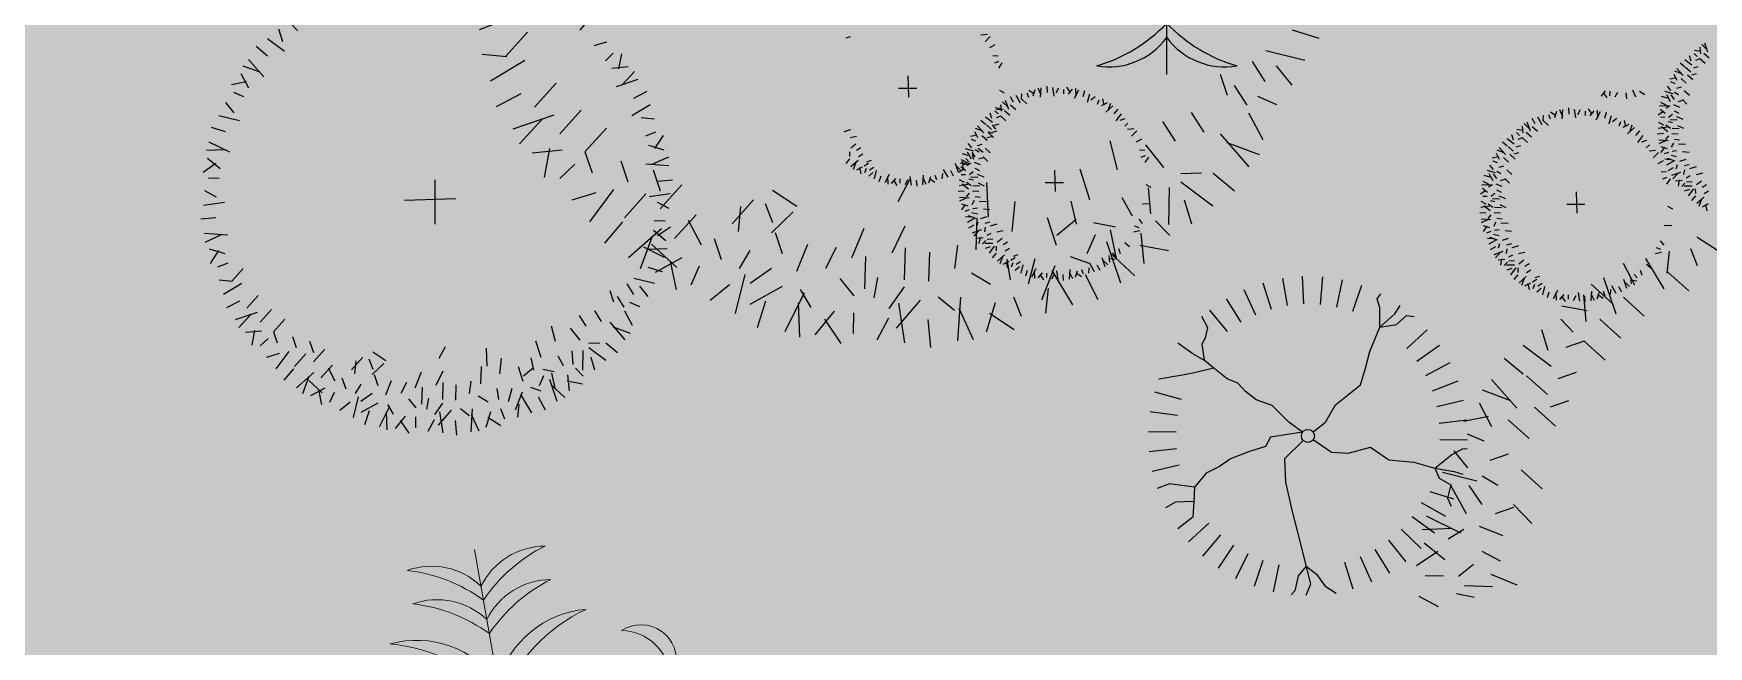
# Model space of a CAD drawing. Header units: millimetres. Extents: x 216896 to 446004, y 63591 to 243769.
# Drawn here: x 307951 to 311121, y 189688 to 190848 of the extents above; entities that cross this region are included whole.
import ezdxf

# ---------------------------------------------------------------- set-up
doc = ezdxf.new("R2010")
doc.units = ezdxf.units.MM
for name, color, linetype, true_color in [('green', 7, 'Continuous', 0x45e718), ('shadov', 7, 'Continuous', 0x2a3c34), ('trees', 7, 'Continuous', 0x547000)]:
    doc.layers.add(name, color=color, linetype=linetype, true_color=true_color)
doc.layers.add('Stone', color=167, linetype='Continuous', lineweight=0)
doc.layers.add('trees 1', color=84, linetype='Continuous', lineweight=5)

# ---------------------------------------------------------------- blocks, each defined once
blk = doc.blocks.new('plant22')
at = {"layer": 'trees 1'}
for p in [(0.0514, 0.5878), (-0.5878, 0.0514), (-0.1527, -0.57)]:
    blk.add_line(p, (0, 0), dxfattribs=at)
for centre, radius, start, end in [((-0.0711, 0.4469), 0.1362, 31.29, 94.6243), ((-0.195, 0.2977), 0.3066, 39.0763, 68.3794), ((0.2438, 0.2593), 0.3066, 101.6207, 130.9237), ((0.1476, 0.4277), 0.1362, 75.3757, 138.7101), ((-0.0767, 0.3828), 0.1362, 31.29, 94.6243), ((-0.2006, 0.2336), 0.3066, 39.0763, 68.3794), ((0.2382, 0.1952), 0.3066, 101.6207, 130.9237), ((0.142, 0.3637), 0.1362, 75.3757, 138.7101), ((-0.2571, 0.1594), 0.3162, 26.3712, 70.0366), ((-0.1478, 0.268), 0.1886, 20.2489, 90.3937), ((-0.3384, 0.4781), 0.1476, 296.7894, 340.382), ((-0.2636, 0.4024), 0.0679, 266.2525, 25.258), ((0.2808, 0.1123), 0.3162, 99.9635, 143.6288), ((0.1921, 0.2382), 0.1886, 79.6063, 149.7511), ((-0.1572, 0.161), 0.1886, 20.2489, 90.3937), ((-0.2664, 0.0524), 0.3162, 26.3712, 70.0366), ((0.3014, 0.3037), 0.0673, 332.0578, 107.8533), ((0.2542, 0.2771), 0.0945, 350.1845, 73.654), ((-0.3973, 0.1833), 0.1362, 31.29, 94.6243), ((-0.5213, 0.034), 0.3066, 39.0763, 68.3794), ((0.1828, 0.1313), 0.1886, 79.6063, 149.7511), ((0.2715, 0.0054), 0.3162, 99.9635, 143.6288), ((-0.1767, 0.0709), 0.1839, 358.426, 98.6346), ((0.0977, 0.1482), 0.1475, 338.7537, 49.0971), ((0.1848, 0.1698), 0.0904, 303.8744, 83.9763), ((0.2765, 0.2109), 0.0673, 332.0578, 107.8533), ((0.2293, 0.1842), 0.0945, 350.1845, 73.654), ((-0.2382, 0.1921), 0.1886, 169.6063, 239.7511), ((-0.1123, 0.2808), 0.3162, 189.9635, 233.6288), ((-0.0391, 0.1863), 0.1839, 161.3654, 261.5741), ((0.0647, 0.2539), 0.2782, 181.8122, 243.3336), ((-0.2612, -0.0196), 0.2782, 16.6665, 78.1878), ((-0.1159, 0.6268), 0.6375, 280.4772, 321.6585), ((0.1863, 0.0391), 0.1839, 71.3654, 171.5741), ((0.0218, 0.1316), 0.1528, 326.4477, 44.3673), ((-0.3544, 0.1252), 0.4985, 350.4008, 13.1391), ((-0.1313, 0.1828), 0.1886, 169.6063, 239.7511), ((-0.0054, 0.2715), 0.3162, 189.9635, 233.6288), ((0.2539, -0.0647), 0.2782, 91.8122, 153.3336), ((-0.3637, 0.142), 0.1362, 165.3757, 228.7101), ((-0.1952, 0.2382), 0.3066, 191.6207, 220.9237), ((0.2, 0.087), 0.1476, 349.618, 33.2107), ((0.3027, 0.1151), 0.0679, 304.742, 63.7476), ((0.0709, 0.2522), 0.2782, 266.6665, 328.1878), ((0.127, 0.1418), 0.1839, 248.426, 348.6346), ((-0.0399, -0.0101), 0.295, 352.5759, 20.8942), ((0.1867, 0.0304), 0.1026, 309.9866, 49.4034), ((0.33, 0.0292), 0.1476, 349.618, 33.2107), ((0.4326, 0.0573), 0.0679, 304.742, 63.7476), ((-0.4455, -0.0712), 0.1362, 121.29, 184.6243), ((-0.2963, -0.1952), 0.3066, 129.0763, 158.3794), ((-0.3828, -0.0767), 0.1362, 121.29, 184.6243), ((-0.2336, -0.2006), 0.3066, 129.0763, 158.3794), ((0.1154, -0.008), 0.0664, 279.2258, 60.1279), ((0.0605, -0.009), 0.0921, 315.4398, 33.6694), ((-0.268, -0.1478), 0.1886, 110.2489, 180.3937), ((-0.1594, -0.2571), 0.3162, 116.3712, 160.0366), ((-0.161, -0.1572), 0.1886, 110.2489, 180.3937), ((-0.0524, -0.2664), 0.3162, 116.3712, 160.0366), ((-0.0709, -0.1767), 0.1839, 88.426, 188.6346), ((0.0196, -0.2612), 0.2782, 106.6665, 168.1878), ((0.1404, 0.2324), 0.3162, 276.3712, 320.0366), ((0.2051, 0.0926), 0.1886, 270.2489, 340.3937), ((-0.1476, -0.2164), 0.2782, 341.8122, 43.3336), ((-0.027, -0.1884), 0.1839, 321.3654, 61.5741), ((0.2377, 0.1871), 0.3162, 276.3712, 320.0366), ((0.3024, 0.0473), 0.1886, 270.2489, 340.3937), ((-0.2388, 0.1078), 0.2782, 261.8122, 323.3336), ((0.2607, -0.026), 0.2782, 186.6665, 248.1878), ((-0.1903, -0.0062), 0.1839, 241.3654, 341.5741), ((0.1617, -0.1005), 0.1839, 168.426, 268.6346), ((-0.0878, -0.257), 0.3162, 349.9635, 33.6288), ((0.2881, 0.1087), 0.3066, 289.0763, 318.3794), ((0.386, -0.0588), 0.1362, 281.29, 344.6243), ((0.0609, -0.2166), 0.1886, 329.6063, 39.7511), ((0.346, 0.0817), 0.3066, 289.0763, 318.3794), ((0.4438, -0.0858), 0.1362, 281.29, 344.6243), ((0.0095, -0.3023), 0.3162, 349.9635, 33.6288), ((0.1582, -0.262), 0.1886, 329.6063, 39.7511), ((-0.2683, 0.0418), 0.3162, 269.9635, 313.6288), ((0.2533, -0.0979), 0.3162, 196.3712, 240.0366), ((0.102, -0.2905), 0.3066, 351.6207, 20.9237), ((-0.2028, -0.0976), 0.1886, 249.6063, 319.7511), ((0.1268, -0.1859), 0.1886, 190.2489, 260.3937), ((0.2932, -0.2578), 0.1362, 325.3757, 28.7101), ((0.1598, -0.3175), 0.3066, 351.6207, 20.9237), ((0.3511, -0.2848), 0.1362, 325.3757, 28.7101), ((-0.5091, 0.037), 0.3066, 271.6207, 300.9237), ((-0.4436, -0.1456), 0.1362, 245.3757, 308.7101), ((-0.2961, -0.0618), 0.3162, 269.9635, 313.6288), ((0.2255, -0.2016), 0.3162, 196.3712, 240.0366), ((-0.2306, -0.2012), 0.1886, 249.6063, 319.7511), ((0.099, -0.2896), 0.1886, 190.2489, 260.3937), ((0.0402, -0.4521), 0.1476, 349.618, 33.2107), ((0.1429, -0.424), 0.0679, 304.742, 63.7476), ((-0.2684, -0.1509), 0.3066, 271.6207, 300.9237), ((-0.203, -0.3335), 0.1362, 245.3757, 308.7101), ((0.0091, -0.3903), 0.1362, 201.29, 264.6243), ((0.157, -0.2649), 0.3066, 209.0763, 238.3794), ((-0.2852, -0.2136), 0.3066, 271.6207, 300.9237), ((-0.2198, -0.3963), 0.1362, 245.3757, 308.7101), ((-0.0078, -0.4531), 0.1362, 201.29, 264.6243), ((0.1402, -0.3276), 0.3066, 209.0763, 238.3794)]:
    blk.add_arc(centre, radius, start, end, dxfattribs=at)
blk = doc.blocks.new('arbor2')
at = {"color": 0}
for p, q in [((-0.0858, 0.4092), (-0.0919, 0.4366)), ((-0.0029, 0.4442), (0.0167, 0.4223)), ((0.0347, 0.449), (0.0173, 0.4257)), ((0.0617, 0.4386), (0.0458, 0.4212)), ((0.0933, 0.45), (0.0739, 0.4243)), ((-0.1338, 0.4234), (-0.1154, 0.3942)), ((-0.0337, 0.4362), (-0.0532, 0.4009)), ((-0.0109, 0.4122), (-0.0132, 0.4328)), ((0.0879, 0.4222), (0.0785, 0.3914)), ((0.1285, 0.4207), (0.1191, 0.3898)), ((-0.1458, 0.4137), (-0.1508, 0.3835)), ((0.0573, 0.4078), (0.0663, 0.3875)), ((0.1157, 0.4006), (0.1329, 0.4188)), ((0.151, 0.41), (0.1426, 0.3821)), ((0.1799, 0.4095), (0.171, 0.3876)), ((-0.2012, 0.3625), (-0.2019, 0.3875)), ((-0.168, 0.3753), (-0.178, 0.3935)), ((0.0942, 0.399), (0.085, 0.3801)), ((0.2064, 0.3959), (0.1988, 0.3623)), ((-0.2024, 0.3442), (-0.2274, 0.3757)), ((0.1863, 0.379), (0.2017, 0.363)), ((0.224, 0.3833), (0.2218, 0.3625)), ((0.2511, 0.3761), (0.2379, 0.3535)), ((-0.236, 0.3439), (-0.2521, 0.3669)), ((0.2685, 0.3644), (0.2468, 0.3344)), ((0.2644, 0.3606), (0.2755, 0.3218)), ((-0.2858, 0.3386), (-0.2576, 0.3187)), ((-0.253, 0.3081), (-0.2722, 0.3474)), ((0.2563, 0.3441), (0.2475, 0.3207)), ((0.2956, 0.348), (0.3018, 0.3206)), ((-0.2931, 0.3251), (-0.2862, 0.2953)), ((-0.3159, 0.3095), (-0.2866, 0.3078)), ((0.2854, 0.3011), (0.2984, 0.3174)), ((0.3137, 0.3181), (0.3121, 0.2887)), ((-0.299, 0.2812), (-0.3152, 0.2941)), ((-0.3248, 0.2566), (-0.335, 0.2794)), ((-0.3188, 0.2393), (-0.3541, 0.2588)), ((0.3481, 0.2381), (0.3711, 0.2543)), ((-0.3498, 0.2261), (-0.3735, 0.2411)), ((-0.3938, 0.2022), (-0.3601, 0.1945)), ((-0.3518, 0.1866), (-0.3846, 0.2155)), ((0.3667, 0.2034), (0.3918, 0.2041)), ((-0.3954, 0.1869), (-0.3776, 0.162)), ((-0.4105, 0.1637), (-0.3827, 0.1734)), ((0.3796, 0.1701), (0.3978, 0.1802)), ((0.4122, 0.175), (0.3995, 0.1485)), ((0.4179, 0.1479), (0.3878, 0.1529)), ((-0.384, 0.1441), (-0.4039, 0.1498)), ((0.4276, 0.136), (0.3984, 0.1176)), ((-0.3984, 0.1115), (-0.4166, 0.1287)), ((0.3869, 0.1173), (0.4305, 0.1201)), ((-0.3863, 0.0977), (-0.4263, 0.1023)), ((0.4134, 0.0879), (0.4408, 0.0941)), ((-0.4098, 0.0738), (-0.4375, 0.0785)), ((0.4008, 0.0568), (0.4396, 0.0679)), ((-0.3966, 0.0364), (-0.438, 0.0506)), ((-0.4413, 0.0348), (-0.4073, 0.0406)), ((0.0096, 0.0359), (-0.0121, -0.0451)), ((0.4173, 0.0487), (0.4407, 0.0398)), ((-0.4369, 0.02), (-0.411, 0.0039)), ((-0.442, -0.0071), (-0.4201, 0.0125)), ((0.0385, -0.0091), (-0.056, 0.0132)), ((0.4164, 0.0131), (0.4371, 0.0154)), ((0.4484, 0.005), (0.4265, -0.0145)), ((-0.41, -0.0152), (-0.4307, -0.0174)), ((0.4433, -0.0221), (0.4174, -0.006)), ((-0.3846, -0.0322), (-0.4117, -0.0497)), ((-0.4109, -0.0507), (-0.4343, -0.0419)), ((0.403, -0.0385), (0.4444, -0.0527)), ((0.4477, -0.0369), (0.4137, -0.0427)), ((-0.3944, -0.0588), (-0.4332, -0.0699)), ((0.4162, -0.0758), (0.4439, -0.0806)), ((-0.407, -0.09), (-0.4344, -0.0962)), ((-0.37, -0.0888), (-0.3971, -0.1064)), ((0.3927, -0.0998), (0.4327, -0.1044)), ((0.4048, -0.1136), (0.423, -0.1307)), ((-0.3805, -0.1194), (-0.4241, -0.1222)), ((-0.4212, -0.138), (-0.392, -0.1196)), ((-0.3527, -0.1214), (-0.3797, -0.139)), ((-0.4115, -0.15), (-0.3814, -0.155)), ((-0.4058, -0.177), (-0.3931, -0.1506)), ((-0.333, -0.1453), (-0.3601, -0.1628)), ((0.3904, -0.1461), (0.4103, -0.1519)), ((-0.3601, -0.1628), (-0.3586, -0.185)), ((0.4018, -0.1889), (0.384, -0.1641)), ((0.4169, -0.1658), (0.3891, -0.1755)), ((-0.3732, -0.1722), (-0.3914, -0.1822)), ((-0.3277, -0.1808), (-0.3262, -0.203)), ((-0.2987, -0.1979), (-0.2972, -0.22)), ((0.3582, -0.1886), (0.391, -0.2176)), ((0.4002, -0.2043), (0.3665, -0.1966)), ((-0.3603, -0.2054), (-0.3854, -0.2062)), ((-0.342, -0.2066), (-0.3736, -0.2317)), ((-0.3119, -0.2192), (-0.3389, -0.2368)), ((-0.2748, -0.2198), (-0.3019, -0.2374)), ((0.3562, -0.2282), (0.3799, -0.2432)), ((-0.3417, -0.2402), (-0.3647, -0.2564)), ((-0.1885, -0.2484), (-0.1689, -0.2704)), ((0.3091, -0.2484), (0.3163, -0.2709)), ((0.3252, -0.2413), (0.3605, -0.2609)), ((-0.306, -0.2572), (-0.3453, -0.2765)), ((-0.3365, -0.29), (-0.3165, -0.2618)), ((-0.2687, -0.2525), (-0.2957, -0.27)), ((-0.2713, -0.2835), (-0.2775, -0.2561)), ((-0.2092, -0.2529), (-0.2363, -0.2705)), ((-0.2321, -0.2796), (-0.2232, -0.2562)), ((-0.1965, -0.2804), (-0.1988, -0.2598)), ((0.2749, -0.2523), (0.2764, -0.2744)), ((0.2856, -0.2669), (0.2928, -0.2894)), ((0.3312, -0.2587), (0.3414, -0.2815)), ((-0.3194, -0.2693), (-0.301, -0.2985)), ((-0.2575, -0.2803), (-0.256, -0.3024)), ((-0.1741, -0.2747), (-0.2004, -0.2894)), ((-0.0699, -0.2921), (-0.0527, -0.2739)), ((0.2068, -0.2831), (0.214, -0.3055)), ((0.2369, -0.2818), (0.2441, -0.3043)), ((0.3054, -0.2832), (0.3216, -0.2962)), ((-0.3229, -0.2974), (-0.2932, -0.2904)), ((-0.3073, -0.3202), (-0.3057, -0.2908)), ((-0.2259, -0.3012), (-0.241, -0.3157)), ((-0.1969, -0.2903), (-0.1954, -0.3124)), ((0.0208, -0.2967), (0.0132, -0.3304)), ((0.1508, -0.2882), (0.1504, -0.3182)), ((0.1843, -0.3013), (0.1958, -0.328)), ((0.2995, -0.3272), (0.2926, -0.2974)), ((-0.279, -0.3032), (-0.292, -0.3194)), ((-0.1688, -0.3103), (-0.1862, -0.3335)), ((-0.1101, -0.3092), (-0.1295, -0.335)), ((-0.0697, -0.3177), (-0.0893, -0.3405)), ((0.1144, -0.3076), (0.1161, -0.3399)), ((0.2594, -0.3102), (0.2786, -0.3495)), ((-0.2545, -0.329), (-0.2773, -0.3393)), ((-0.2371, -0.3231), (-0.2566, -0.3583)), ((-0.2097, -0.3241), (-0.2344, -0.333)), ((-0.1418, -0.3206), (-0.1576, -0.3381)), ((0.0023, -0.3282), (-0.0072, -0.3591)), ((0.0432, -0.3224), (0.0325, -0.3505)), ((0.2922, -0.3407), (0.264, -0.3208)), ((-0.2039, -0.3443), (-0.2399, -0.3533)), ((-0.1873, -0.3518), (-0.1816, -0.372)), ((-0.1461, -0.3515), (-0.1371, -0.3717)), ((-0.1155, -0.337), (-0.1249, -0.3678)), ((-0.075, -0.3386), (-0.0844, -0.3694)), ((-0.0525, -0.3493), (-0.0609, -0.3771)), ((-0.0235, -0.3498), (-0.0325, -0.3716)), ((0.0702, -0.3462), (0.0718, -0.3752)), ((0.0975, -0.3367), (0.0966, -0.3603)), ((0.1479, -0.3462), (0.153, -0.3666)), ((0.1758, -0.3437), (0.1712, -0.3695)), ((0.1962, -0.3488), (0.186, -0.3844)), ((0.2088, -0.3463), (0.2338, -0.3778)), ((0.211, -0.3382), (0.2314, -0.3432)), ((0.2424, -0.346), (0.2586, -0.3689)), ((-0.224, -0.354), (-0.239, -0.3777)), ((-0.1844, -0.356), (-0.2133, -0.3889)), ((-0.2, -0.398), (-0.1924, -0.3643)), ((-0.1093, -0.3603), (-0.1184, -0.3791)), ((0.0753, -0.3657), (0.0981, -0.3554)), ((0.114, -0.3632), (0.1339, -0.3729)), ((0.2076, -0.3646), (0.2083, -0.3896)), ((-0.1847, -0.3996), (-0.1599, -0.3818)), ((-0.0862, -0.3763), (-0.1064, -0.3931)), ((-0.0171, -0.3802), (-0.0017, -0.3962)), ((0.0205, -0.3759), (0.0184, -0.3968)), ((0.0477, -0.3831), (0.0345, -0.4058)), ((0.0998, -0.3915), (0.1128, -0.3753)), ((0.1216, -0.3847), (0.1243, -0.4284)), ((0.1281, -0.3745), (0.1265, -0.4039)), ((0.1522, -0.4157), (0.1572, -0.3856)), ((0.1744, -0.3774), (0.1844, -0.3956)), ((-0.1616, -0.4147), (-0.1713, -0.387)), ((-0.1419, -0.3882), (-0.1477, -0.4082)), ((-0.1093, -0.4026), (-0.1265, -0.4208)), ((-0.0739, -0.3933), (-0.1046, -0.414)), ((-0.0956, -0.3905), (-0.1001, -0.4305)), ((-0.0557, -0.3947), (-0.0434, -0.4117)), ((-0.0343, -0.4008), (-0.0484, -0.4422)), ((0.0651, -0.3948), (0.0433, -0.4248)), ((0.061, -0.3987), (0.0721, -0.4374)), ((0.0826, -0.3899), (0.1, -0.4017)), ((0.1402, -0.4254), (0.1218, -0.3962)), ((0.1792, -0.41), (0.1527, -0.3973)), ((-0.0716, -0.4141), (-0.0764, -0.4417)), ((-0.0327, -0.4456), (-0.0385, -0.4115)), ((-0.0179, -0.4412), (-0.0017, -0.4152)), ((0.0173, -0.4143), (0.0196, -0.4349)), ((0.0529, -0.4151), (0.044, -0.4385)), ((0.0922, -0.4112), (0.0983, -0.4386)), ((0.0093, -0.4463), (-0.0103, -0.4243))]:
    blk.add_line(p, q, dxfattribs=at)

msp = doc.modelspace()

# ---------------------------------------------------------------- hatches: boundary and pattern name
at = {"layer": 'shadov', "ltscale": 0.1}
h = msp.add_hatch(dxfattribs=at)
h.set_pattern_fill('DOTS', color=256, scale=0.001)
h.paths.add_polyline_path([(301407.1, 217899.8), (312801.2, 225349), (312801.2, 212348), (312876.2, 207772.5), (312801.2, 178300), (309333.4, 178300), (309333.4, 168225), (331284.9, 168225), (319890.8, 160775.8), (297939.4, 160775.8), (297939.4, 170850.8), (301375.7, 173101.6)])
at = {"layer": 'Stone', "lineweight": 0}
h = msp.add_hatch(dxfattribs=at)
h.set_pattern_fill('GRAVEL,_O', color=256, scale=75, angle=30)
h.set_pattern_definition([(258.0128, (293194.72, 204320.65), (-4625.72783, -22468.03027), [256.29, -25372.875]), (214.9697, (293141.49, 204069.95), (18844.87948, 13079.78524), [439.804, -43540.5]), (162.5104, (292781.09, 203817.88), (26975.28217, -8622.587), [310.11, -30701.025]), (297.2737, (292375.8, 203033.96), (-17400.22264, 33948.05313), [400.504, -39649.8]), (322.8337, (292559.33, 202677.98), (-19678.92189, 15034.83847), [392.725, -38879.85]), (27.2737, (292872.28, 202440.72), (-33948.05313, -17400.22264), [400.504, -39649.8]), (67.6942, (293228.26, 202624.25), (-11922.14117, -28880.27706), [529.645, -52434.825]), (102.2553, (293429.29, 203114.26), (-9406.53422, 42962.64854), [500.04, -49503.975]), (151.4296, (293323.15, 203602.905), (-25580.71599, 13827.09193), [401.86, -39784.125]), (205.2364, (292970.22, 203795.09), (19100.03914, 8827.72886), [458.785, -22480.425]), (252.3974, (292555.224, 203599.486), (-9319.85496, -29577.53907), [593.31, -58737.6]), (168.8141, (294018.6, 203960.43), (-17263.4326, 3231.1594), [202.504, -20047.95]), (201.4692, (293819.95, 203999.72), (23352.09119, 9082.916), [385.26, -38140.95]), (255, (293461.4, 203858.7), (952.5, -1649.777), [269.41, -2424.67]), (233.1986, (293231.63, 203990), (6343.9114, 8062.0873), [145.08, -14362.95]), (321.8014, (293144.72, 203873.84), (-4507.2814, 3996.8377), [205.174, -10053.6]), (60.9638, (293305.96, 203746.96), (3044.3285, 6157.0563), [333.24, -10774.725]), (191.5651, (293467.7, 204038.3), (4252.057, 255.225), [240.965, -5783.175]), (46.3895, (292187.85, 203321.39), (13640.29899, 14474.33014), [337.566, -33419.1]), (100.3462, (292420.69, 203565.8), (3878.39, -21957.52606), [283.2, -28036.65]), (323.1986, (293277.2, 204368.28), (-8062.0873, 6343.9114), [290.16, -14217.9]), (13.6105, (293509.54, 204194.46), (-19355.2871, -4575.68037), [337.566, -33419.1]), (9.444, (292778.4, 202298.53), (-10153.8999, -1462.9531), [325.526, -15950.775]), (324.7751, (293099.52, 202351.94), (-18726.36788, 13385.065), [272.754, -27002.7]), (96.8014, (294246.2, 202728.02), (-1462.9448, 10153.9281), [290.16, -14217.9]), (47.354, (294211.84, 203016.14), (-17637.12603, -18981.6043), [319.337, -31614.3]), (99.444, (293437.81, 202261.3), (1462.9531, -10153.8999), [162.763, -16113.6]), (131.3099, (294147.2, 202670.87), (-5459.758, 5646.5971), [97.136, -9616.5]), (195.9638, (294083.1, 202743.84), (5901.837, 1207.7265), [392.726, -7461.79]), (216.009, (293705.51, 202635.82), (15545.26184, 11174.7605), [363.95, -36031.05]), (333.6901, (293391.7, 203598.5), (-3554.777, 2347.0533), [274.74, -6593.835]), (23.1572, (293637.97, 203476.71), (29951.25283, 12892.93513), [479.668, -47487]), (90.9454, (294079, 203665.34), (68.3859, -15358.41236), [196.13, -19417.05]), (120, (294075.8, 203861.4), (-2602.28, 697.28), [114.3, -1790.7]), (150.2564, (293643.94, 202666.27), (13266.59623, -7738.451), [264.65, -26200.425]), (78.0128, (293414.16, 202797.57), (4625.72783, 22468.03027), [512.58, -25116.6]), (30, (293520.6, 203299), (697.28, 2602.28), [495.3, -1409.7]), (355.3048, (293949.56, 203546.62), (-23165.256, 2023.46636), [301.207, -29819.475]), (284.0546, (294249.76, 203521.97), (2160.2265, -7551.6317), [277.37, -13591.275]), (237.646, (294317.12, 203252.9), (-21820.77249, -34595.28796), [451.61, -44709.375]), (205.4261, (294075.44, 202871.4), (-22399.61946, -10732.73244), [477.77, -47299.35]), (205.4261, (294075.44, 202871.4), (-22399.61946, -10732.73244), [477.77, -47299.35])])
h.paths.add_polyline_path([(293610.3, 164642.3), (302257.5, 164642.3), (302257.5, 179683.4), (293610.3, 179683.4)], flags=16)
h.paths.add_polyline_path([(294257.5, 184283.4), (302257.5, 184283.4), (302257.5, 181283.4), (294257.5, 181283.4)], flags=16)
h.paths.add_polyline_path([(294257.5, 188483.4), (302257.5, 188483.4), (302257.5, 185483.4), (294257.5, 185483.4)], flags=16)
h.paths.add_polyline_path([(294257.5, 192683.4), (302257.5, 192683.4), (302257.5, 189683.4), (294257.5, 189683.4)], flags=16)
edge = h.paths.add_edge_path()
edge.add_line((293607.1, 153195.7), (293607.1, 162642.3))
edge.add_line((293607.1, 162642.3), (302257.5, 162642.3))
edge.add_line((302257.5, 162642.3), (302257.5, 153195.7))
edge.add_line((302257.5, 153195.7), (304476.6, 153195.7))
edge.add_line((304476.6, 153195.7), (304476.6, 161675.3))
edge.add_line((304476.6, 161675.3), (309320.4, 161675.3))
edge.add_line((309320.4, 161675.3), (309320.4, 165847.4))
edge.add_line((309320.4, 165847.4), (304476.6, 165847.4))
edge.add_line((304476.6, 165847.4), (304476.6, 194585.1))
edge.add_line((304476.6, 194585.1), (296994.2, 194585.1))
edge.add_line((296994.2, 194585.1), (295031.1, 197985))
edge.add_line((295031.1, 197985), (289835, 194985.1))
edge.add_line((289835, 194985.1), (289835, 191274.4))
edge.add_line((289835, 191274.4), (291607.1, 191274.4))
edge.add_line((291607.1, 191274.4), (291607.1, 175228.1))
edge.add_line((291607.1, 175228.1), (291607.1, 171222.2))
edge.add_line((291607.1, 171222.2), (291607.1, 165645.2))
edge.add_line((291607.1, 165645.2), (291607.1, 161639.3))
edge.add_line((291607.1, 161639.3), (291607.1, 153195.7))
edge.add_line((291607.1, 153195.7), (293607.1, 153195.1))

# ---------------------------------------------------------------- linework, layer by layer
at = {"layer": 'green'}
for p, q in [((310095.9, 190770.3), (310095.9, 191360.4)), ((309496.7, 190841.6), (309488.1, 190838.6)), ((309756.4, 190845.9), (309743.9, 190844.7)), ((309761.5, 190842.2), (309751.9, 190831.7)), ((309761, 190821.5), (309771.3, 190826.9)), ((309766.7, 190806.3), (309777, 190805.3)), ((311088.2, 190795.3), (311085.2, 190805.2)), ((311100, 190804), (311094.1, 190810.1)), ((311094.6, 190816.4), (311106.5, 190814.2)), ((311104.8, 190821.6), (311106, 190809.1)), ((311108.5, 190826.7), (311118.9, 190817.1)), ((311122.4, 190801.2), (311112.6, 190810.1)), ((311120.3, 190812.5), (311114.5, 190829.6)), ((309770.2, 190792.1), (309778.2, 190795.2)), ((309783.8, 190792.3), (309777.1, 190782.2)), ((311055.6, 190770.6), (311061.5, 190759.5)), ((311057.1, 190776.8), (311070.4, 190771.9)), ((311073.4, 190768.2), (311061.5, 190781.7)), ((311076.3, 190784.2), (311067.4, 190791.6)), ((311089.7, 190787.9), (311076.3, 190797.8)), ((311087.9, 190774.6), (311078, 190783.5)), ((311097.7, 190771.6), (311089.1, 190768.6)), ((311101.4, 190784.9), (311092.8, 190782)), ((311105.2, 190799.8), (311096.5, 190796.8)), ((311115, 190790.9), (311105.2, 190799.8)), ((309622.6, 190743.8), (309588.1, 190743.8)), ((309607.8, 190727.5), (309606.6, 190767.5)), ((309779.1, 190740.4), (309788.1, 190735.6)), ((309834.8, 190740.4), (309844.9, 190733.8)), ((309846.2, 190741.3), (309842.5, 190729.3)), ((309851.6, 190744.6), (309857.5, 190731.7)), ((309857, 190727), (309858.2, 190745)), ((309870.4, 190736.2), (309869.4, 190747.8)), ((309882.5, 190729.4), (309880, 190745.8)), ((309886.7, 190735.7), (309891.6, 190744.8)), ((309901.2, 190733.4), (309901.3, 190742)), ((309906.2, 190746.1), (309913, 190736.1)), ((309917, 190742.5), (309909, 190732.8)), ((309921.5, 190725.2), (309929.5, 190741.3)), ((309923.2, 190743.5), (309923.8, 190729.3)), ((309937.5, 190728.6), (309940.9, 190739.6)), ((310918.5, 190729.3), (310926.5, 190739.1)), ((310934.3, 190738.4), (310934.2, 190729.9)), ((310983.9, 190727.3), (310978, 190740.2)), ((311000.7, 190731.4), (310990.6, 190738.1)), ((311054.5, 190733.7), (311038.4, 190737.8)), ((311050.3, 190740), (311043.8, 190748)), ((311048.2, 190762), (311060, 190764.5)), ((311057.9, 190752.5), (311050.1, 190756)), ((311069.4, 190746.4), (311060.7, 190743.5)), ((311079.2, 190753.8), (311069.4, 190762.7)), ((311085.4, 190730.1), (311075.5, 190739)), ((311091.6, 190759.8), (311081.7, 190768.6)), ((309771.1, 190707.9), (309782.9, 190705.6)), ((309781.2, 190713), (309782.4, 190700.5)), ((309784.9, 190718.2), (309795.4, 190708.5)), ((309796.7, 190704), (309790.9, 190721)), ((309810, 190703.1), (309800.1, 190712)), ((309805.6, 190717.7), (309800.2, 190727.9)), ((309819.3, 190716), (309810.8, 190730.2)), ((309820.8, 190723.4), (309821.8, 190733.6)), ((309831, 190714.9), (309821.1, 190723.8)), ((309835, 190726.8), (309831.9, 190734.8)), ((309946, 190717.7), (309950, 190733.8)), ((309952.3, 190721.9), (309960.3, 190728.4)), ((309964.8, 190714.2), (309968.2, 190722.1)), ((309982.9, 190716.6), (309971.8, 190710.7)), ((309974.2, 190724), (309976.7, 190712.1)), ((309980.4, 190698.8), (309994, 190710.7)), ((309989.1, 190715.1), (309984.1, 190701.8)), ((310857.8, 190695.2), (310856.8, 190706.8)), ((310929.3, 190725.8), (310922.5, 190735.8)), ((310948.8, 190736.2), (310943.9, 190727.1)), ((310965.1, 190735.6), (310966.1, 190724.1)), ((311028.6, 190711), (311042.8, 190711.5)), ((311047, 190709.2), (311030.9, 190717.3)), ((311043.6, 190725.2), (311032.6, 190728.7)), ((311048.4, 190710.9), (311041, 190706.4)), ((311049.6, 190718.3), (311042.2, 190731.6)), ((311057, 190722.7), (311050.8, 190731.6)), ((311066.9, 190707.9), (311055.8, 190712.4)), ((311064.4, 190731.6), (311057, 190736.1)), ((311071.8, 190721.2), (311063.2, 190718.3)), ((311080.5, 190713.8), (311071.8, 190722.7)), ((309752.7, 190675.7), (309743.9, 190683.1)), ((309766.1, 190679.4), (309752.7, 190689.2)), ((309764.3, 190666), (309754.4, 190674.9)), ((309764.6, 190686.8), (309761.6, 190696.7)), ((309765.2, 190674.8), (309771.8, 190666.9)), ((309777.9, 190676.4), (309769.2, 190673.4)), ((309776.5, 190695.4), (309770.5, 190701.6)), ((309786.9, 190703.9), (309772.7, 190703.3)), ((309781.6, 190691.2), (309772.9, 190688.2)), ((309791.5, 190682.3), (309781.6, 190691.2)), ((309798.9, 190692.7), (309789, 190701.6)), ((309996.5, 190695.9), (310003.9, 190704.7)), ((310000.2, 190682.5), (310010, 190695.9)), ((310007.6, 190684), (310017.4, 190687)), ((310016.2, 190672.1), (310022.4, 190678.1)), ((310772.3, 190677.2), (310782.7, 190667.5)), ((310784.1, 190663), (310778.3, 190680)), ((310792.9, 190676.7), (310787.6, 190686.9)), ((310806.7, 190675), (310798.1, 190689.2)), ((310808.1, 190682.4), (310809.2, 190692.6)), ((310818.3, 190673.9), (310808.5, 190682.8)), ((310822.4, 190685.8), (310819.3, 190693.8)), ((310822.2, 190699.4), (310832.3, 190692.8)), ((310833.5, 190700.3), (310829.9, 190688.3)), ((310839, 190703.6), (310844.9, 190690.7)), ((310844.4, 190686), (310845.6, 190704)), ((310869.9, 190688.4), (310867.4, 190704.8)), ((310874, 190694.7), (310878.9, 190703.8)), ((310888.5, 190692.4), (310888.7, 190701)), ((310893.5, 190705.1), (310900.4, 190695.1)), ((310904.4, 190701.6), (310896.4, 190691.8)), ((310908.9, 190684.2), (310916.9, 190700.3)), ((310910.6, 190702.5), (310911.2, 190688.3)), ((310924.8, 190687.6), (310928.3, 190698.6)), ((310933.4, 190676.7), (310937.4, 190692.8)), ((310939.6, 190680.9), (310947.6, 190687.4)), ((310952.2, 190673.2), (310955.6, 190681.1)), ((310970.3, 190675.6), (310959.2, 190669.7)), ((310961.6, 190683), (310964.1, 190671.2)), ((310976.4, 190674.1), (310971.5, 190660.8)), ((311026.1, 190693.9), (311036.1, 190700.7)), ((311036.5, 190674.4), (311027.4, 190679.3)), ((311029.6, 190704.7), (311039.4, 190696.7)), ((311038.7, 190688.9), (311030.2, 190689.1)), ((311049.4, 190668), (311040.6, 190674.3)), ((311053.3, 190678.9), (311044.9, 190680.5)), ((311052.9, 190694.5), (311045.8, 190688.8)), ((311061.9, 190683.9), (311048.7, 190684.3)), ((311065.6, 190696.1), (311057, 190700.5)), ((311073.6, 190684.7), (311061.2, 190689.7)), ((309497.1, 190665.5), (309484.5, 190661.4)), ((309508.7, 190653), (309496.7, 190650)), ((309724.6, 190653.4), (309736.5, 190655.9)), ((309734.4, 190644), (309726.5, 190647.4)), ((309732, 190662.1), (309737.9, 190651)), ((309733.5, 190668.3), (309746.8, 190663.3)), ((309749.8, 190659.6), (309737.9, 190673.2)), ((309755.7, 190645.3), (309745.8, 190654.2)), ((309767.4, 190652.9), (309755.5, 190650.4)), ((309757.6, 190662.3), (309765.4, 190658.9)), ((309768, 190651.2), (309758.1, 190660.1)), ((309774.2, 190663.1), (309765.5, 190660.1)), ((310033.8, 190667.4), (310021.3, 190666.2)), ((310039, 190663.7), (310029.3, 190653.2)), ((310038.5, 190643), (310048.7, 190648.4)), ((310753.5, 190638.4), (310740.1, 190648.3)), ((310752, 190645.8), (310749, 190655.7)), ((310763.8, 190654.4), (310757.9, 190660.6)), ((310758.4, 190666.9), (310770.3, 190664.6)), ((310769, 190650.2), (310760.3, 190647.3)), ((310768.6, 190672.1), (310769.8, 190659.5)), ((310778.8, 190641.3), (310769, 190650.2)), ((310786.2, 190651.7), (310776.4, 190660.6)), ((310797.4, 190662.1), (310787.5, 190671)), ((310967.8, 190657.8), (310981.4, 190669.7)), ((310983.8, 190654.9), (310991.3, 190663.7)), ((310987.5, 190641.5), (310997.4, 190654.9)), ((310995, 190643), (311004.8, 190646)), ((311035.9, 190658.2), (311024.4, 190657.1)), ((311042.8, 190670.2), (311026.3, 190667.8)), ((311045.2, 190644.7), (311027.2, 190646)), ((311027.6, 190639.3), (311040.5, 190645.3)), ((311044, 190661.3), (311032.5, 190671.3)), ((311045.3, 190653.9), (311039.9, 190647.2)), ((311063.8, 190657.5), (311051.8, 190657.8)), ((311065.6, 190667.6), (311052.4, 190668)), ((311066.7, 190645.9), (311057, 190647.1)), ((311074.5, 190667.7), (311063.3, 190673.1)), ((309495.3, 190623.8), (309495.4, 190615.1)), ((309507.1, 190638.3), (309497.7, 190630.9)), ((309516.7, 190631.3), (309508.6, 190626.1)), ((309520.4, 190619.5), (309512.3, 190614.2)), ((309720, 190616.7), (309709, 190620.1)), ((309730.9, 190625.2), (309714.8, 190629.2)), ((309715.5, 190610.9), (309721.4, 190604.7)), ((309726, 190609.7), (309718.6, 190623.1)), ((309726.7, 190631.5), (309720.2, 190639.5)), ((309733.4, 190614.2), (309727.3, 190623.1)), ((309727.4, 190619.5), (309730.3, 190609.7)), ((309740.8, 190623.1), (309733.4, 190627.5)), ((309745.8, 190637.9), (309737.1, 190634.9)), ((309739.2, 190630.6), (309748.1, 190623.2)), ((309748.2, 190612.7), (309739.6, 190609.7)), ((309756.9, 190605.3), (309748.2, 190614.2)), ((309761.8, 190621.6), (309751.9, 190630.5)), ((310044.2, 190627.8), (310054.4, 190626.8)), ((310047.6, 190613.6), (310055.6, 190616.7)), ((310061.2, 190613.8), (310054.6, 190603.7)), ((310712, 190612.5), (310723.8, 190614.9)), ((310719.4, 190621.1), (310725.3, 190610)), ((310720.9, 190627.3), (310734.2, 190622.3)), ((310737.2, 190618.6), (310725.3, 190632.2)), ((310740.1, 190634.7), (310731.2, 190642.1)), ((310743, 190604.3), (310733.2, 190613.2)), ((310751.7, 190625), (310741.8, 190633.9)), ((310755.4, 190610.2), (310745.5, 190619.1)), ((310761.6, 190622.1), (310752.9, 190619.1)), ((310765.3, 190635.4), (310756.6, 190632.4)), ((311003.6, 190631.2), (311009.8, 190637.1)), ((311021.2, 190626.4), (311008.7, 190625.2)), ((311026.4, 190622.7), (311016.7, 190612.2)), ((311030.9, 190633.9), (311042.9, 190630.2)), ((311031.8, 190622.6), (311038.4, 190632.7)), ((311045.3, 190622.8), (311037.4, 190619.7)), ((311058.2, 190605.8), (311043.9, 190611.3)), ((311055.2, 190640.1), (311050.5, 190632.3)), ((311061, 190614), (311050.5, 190616.8)), ((311060.9, 190625.6), (311052.4, 190624.2)), ((311078, 190637.9), (311064.7, 190638.4)), ((311084.7, 190622.3), (311072.3, 190623.5)), ((309495.5, 190610.5), (309488.1, 190601.6)), ((309511.5, 190607.5), (309498, 190595.6)), ((309502.9, 190591.2), (309507.8, 190604.5)), ((309509.1, 190589.7), (309520.2, 190595.6)), ((309517.7, 190582.3), (309515.2, 190594.2)), ((309531.5, 190601.7), (309523.4, 190596.4)), ((309527.2, 190592.1), (309523.7, 190584.2)), ((309536.2, 190607.5), (309527.6, 190604.5)), ((309539.7, 190584.4), (309531.7, 190577.9)), ((309541.4, 190594.3), (309533.3, 190589)), ((309546, 190588.6), (309542, 190572.5)), ((309570.5, 190581.1), (309562.4, 190565)), ((309635, 190579.3), (309633.8, 190561.3)), ((309656.9, 190579.5), (309660, 190571.5)), ((309671.2, 190582.9), (309670.2, 190572.7)), ((309672.7, 190590.3), (309681.2, 190576.1)), ((309686.4, 190588.7), (309691.8, 190578.4)), ((309695.3, 190602.3), (309701, 190585.3)), ((309707, 190588.1), (309696.6, 190597.8)), ((309702.5, 190585.4), (309712.5, 190592.2)), ((309705.1, 190602.4), (309719.3, 190603)), ((309706.1, 190596.2), (309715.8, 190588.2)), ((309715.2, 190580.4), (309706.6, 190580.5)), ((309723.4, 190600.7), (309707.3, 190608.7)), ((309720.9, 190598.4), (309709, 190600.7)), ((309710.8, 190593.3), (309709.5, 190605.8)), ((309724.8, 190602.3), (309717.4, 190597.9)), ((309729.3, 190586), (309722.2, 190580.2)), ((309743.3, 190599.4), (309732.2, 190603.8)), ((309742.1, 190587.5), (309733.4, 190592)), ((309750, 190576.1), (309737.7, 190581.1)), ((309885.3, 190549), (309884, 190589)), ((310707.4, 190575.7), (310696.4, 190579.1)), ((310718.3, 190584.2), (310702.2, 190588.2)), ((310713.4, 190568.7), (310706, 190582.1)), ((310714.1, 190590.5), (310707.6, 190598.5)), ((310721.7, 190603), (310713.9, 190606.4)), ((310720.8, 190573.2), (310714.6, 190582.1)), ((310728.2, 190582.1), (310720.8, 190586.5)), ((310733.2, 190596.9), (310724.5, 190593.9)), ((310749.2, 190580.6), (310739.3, 190589.5)), ((311025.8, 190602), (311036.1, 190607.4)), ((311031.6, 190586.8), (311041.8, 190585.8)), ((311048.8, 190608.5), (311038.5, 190609.6)), ((311056.2, 190607), (311042, 190598.5)), ((311054.5, 190593.3), (311044.3, 190587.9)), ((311068.2, 190584.4), (311051.1, 190578.7)), ((311054, 190572.7), (311063.7, 190583.1)), ((311062, 190599.4), (311059.2, 190591.2)), ((311078.1, 190609), (311066.7, 190605.3)), ((311076, 190589.8), (311074.2, 190580.8)), ((311084.7, 190599.1), (311075.3, 190597)), ((311098.1, 190595.5), (311085.5, 190591.4)), ((311109.8, 190583.1), (311097.7, 190580)), ((309554.5, 190577.7), (309551.1, 190566.7)), ((309568.7, 190562.8), (309568.2, 190577)), ((309575, 190563.8), (309583, 190573.5)), ((309585.8, 190560.2), (309579, 190570.2)), ((309590.8, 190572.9), (309590.6, 190564.3)), ((309605.3, 190570.6), (309600.4, 190561.5)), ((309609.5, 190576.9), (309611.9, 190560.5)), ((309621.5, 190570.1), (309622.6, 190558.6)), ((309640.4, 190561.7), (309634.5, 190574.6)), ((309645.8, 190565), (309649.5, 190577.1)), ((309657.1, 190565.9), (309647, 190572.5)), ((309712.4, 190549.6), (309700.8, 190548.6)), ((309719.2, 190561.7), (309702.8, 190559.2)), ((309712.9, 190565.9), (309703.8, 190570.8)), ((309720.4, 190552.8), (309708.9, 190562.8)), ((309725.8, 190559.5), (309717, 190565.7)), ((309729.8, 190570.4), (309721.3, 190572)), ((309738.4, 190575.3), (309725.1, 190575.8)), ((309740.2, 190548.9), (309728.2, 190549.3)), ((309742.1, 190559), (309728.8, 190559.5)), ((309750.9, 190559.1), (309739.8, 190564.5)), ((309900.1, 190565.3), (309865.5, 190565.3)), ((310056.5, 190561.9), (310065.6, 190557.1)), ((310689.9, 190544.4), (310699.9, 190551.2)), ((310692.4, 190561.5), (310706.7, 190562)), ((310693.4, 190555.2), (310703.2, 190547.2)), ((310710.8, 190559.7), (310694.7, 190567.7)), ((310712.2, 190561.3), (310704.8, 190556.9)), ((310730.7, 190558.4), (310719.6, 190562.8)), ((310729.5, 190546.5), (310720.8, 190551)), ((310735.6, 190571.7), (310727, 190568.7)), ((310744.3, 190564.3), (310735.6, 190573.2)), ((310872.7, 190508), (310871.4, 190548)), ((311035, 190572.6), (311043, 190575.7)), ((311048.6, 190572.8), (311042, 190562.7)), ((311059.1, 190569), (311071.7, 190570.2)), ((311064.3, 190558.8), (311066.5, 190570.7)), ((311076.8, 190564.2), (311070.6, 190558.3)), ((311090.5, 190558.6), (311075.2, 190558.8)), ((311085.4, 190552.4), (311075.5, 190549.4)), ((311086.3, 190578.1), (311078.8, 190573.9)), ((311090.3, 190567.2), (311079.6, 190566.3)), ((311092.8, 190553.8), (311082.9, 190540.5)), ((311096.3, 190553.8), (311096.4, 190545.2)), ((311108.1, 190568.4), (311098.7, 190561)), ((311117.8, 190561.4), (311109.6, 190556.1)), ((311121.5, 190549.5), (311113.3, 190544.3)), ((309721.6, 190536.2), (309703.6, 190537.4)), ((309704, 190530.8), (309716.9, 190536.7)), ((309707.3, 190525.4), (309719.4, 190521.7)), ((309708.2, 190514), (309714.8, 190524.1)), ((309721.8, 190545.4), (309716.3, 190538.7)), ((309731.6, 190531.6), (309726.9, 190523.7)), ((309737.4, 190517), (309728.8, 190515.7)), ((309743.1, 190537.4), (309733.4, 190538.6)), ((309754.4, 190529.4), (309741.1, 190529.8)), ((310064.3, 190525.4), (310050.1, 190524.8)), ((310706.6, 190520.7), (310690.1, 190518.2)), ((310700.3, 190524.9), (310691.2, 190529.8)), ((310702.5, 190539.4), (310694, 190539.5)), ((310707.8, 190511.8), (310696.3, 190521.8)), ((310713.2, 190518.5), (310704.4, 190524.7)), ((310717.1, 190529.4), (310708.7, 190531)), ((310716.7, 190545), (310709.6, 190539.2)), ((310725.7, 190534.3), (310712.5, 190534.8)), ((310729.4, 190518), (310716.2, 190518.5)), ((310737.4, 190535.1), (310725, 190540.1)), ((310738.3, 190518.1), (310727.1, 190523.5)), ((310887.5, 190524.3), (310852.9, 190524.3)), ((311043.9, 190520.9), (311053, 190516.1)), ((311096.5, 190540.5), (311089.1, 190531.6)), ((311112.6, 190537.5), (311099, 190525.7)), ((311103.9, 190521.2), (311108.9, 190534.6)), ((311110.1, 190519.8), (311121.2, 190525.7)), ((311118.7, 190512.4), (311116.3, 190524.2)), ((309721.8, 190514.2), (309713.8, 190511.1)), ((309725.2, 190500), (309715, 190501)), ((309732.6, 190498.5), (309718.4, 190490)), ((309734.6, 190497.3), (309720.4, 190502.7)), ((309730.9, 190484.8), (309720.7, 190479.4)), ((309737.4, 190505.5), (309727, 190508.3)), ((309738.4, 190490.8), (309735.6, 190482.7)), ((309754.5, 190500.5), (309743.1, 190496.7)), ((309761.1, 190513.7), (309748.8, 190515)), ((309761.2, 190490.6), (309751.7, 190488.4)), ((309774.5, 190487), (309761.9, 190482.9)), ((310035, 190483.8), (310042.9, 190480.4)), ((310042.7, 190496.3), (310049.2, 190488.4)), ((310699.8, 190508.6), (310688.2, 190507.6)), ((310709, 190495.2), (310691, 190496.4)), ((310691.4, 190489.8), (310704.3, 190495.7)), ((310694.7, 190484.4), (310706.7, 190480.7)), ((310709.2, 190504.4), (310703.7, 190497.7)), ((310719, 190490.6), (310714.3, 190482.7)), ((310727.6, 190507.9), (310715.6, 190508.3)), ((310730.5, 190496.4), (310720.8, 190497.6)), ((310741.8, 190488.4), (310728.5, 190488.9)), ((311051.7, 190484.4), (311037.5, 190483.8)), ((309744.6, 190475.9), (309727.6, 190470.1)), ((309730.4, 190464.1), (309740.1, 190474.6)), ((309735.6, 190460.4), (309748.1, 190461.6)), ((309740.7, 190450.3), (309743, 190462.2)), ((309753.2, 190455.7), (309747, 190449.7)), ((309752.4, 190481.2), (309750.7, 190472.2)), ((309762.8, 190469.5), (309755.2, 190465.3)), ((309766.8, 190458.7), (309756, 190457.8)), ((309786.2, 190474.5), (309774.2, 190471.5)), ((309784.5, 190459.8), (309775.1, 190452.4)), ((309794.2, 190452.8), (309786, 190447.6)), ((310016.6, 190452.1), (310025.5, 190444.7)), ((310044.8, 190474.4), (310032.9, 190471.9)), ((310695.6, 190473), (310702.2, 190483.1)), ((310709.2, 190473.2), (310701.2, 190470.1)), ((310712.6, 190459), (310702.3, 190460)), ((310720, 190457.5), (310705.8, 190449)), ((310722, 190456.3), (310707.7, 190461.8)), ((310724.8, 190464.5), (310714.4, 190467.3)), ((310724.8, 190476), (310716.2, 190474.7)), ((310741.9, 190459.5), (310730.5, 190455.7)), ((310748.5, 190472.7), (310736.1, 190474)), ((311030.1, 190455.3), (311036.6, 190447.4)), ((309766.9, 190450), (309751.7, 190450.3)), ((309761.8, 190443.8), (309751.9, 190440.8)), ((309769.2, 190445.3), (309759.4, 190432)), ((309772.9, 190432), (309765.5, 190423.1)), ((309772.7, 190445.3), (309772.9, 190436.6)), ((309789, 190429), (309775.4, 190417.1)), ((309780.3, 190412.7), (309785.3, 190426)), ((309797.9, 190441), (309789.7, 190435.7)), ((309809, 190423.2), (309800.8, 190417.9)), ((309813.7, 190429), (309805, 190426)), ((309972.7, 190423.8), (309978.5, 190406.8)), ((309998.3, 190419.9), (309986.5, 190422.2)), ((309988.2, 190414.8), (309987, 190427.3)), ((309992.9, 190432.4), (309998.9, 190426.2)), ((310004.8, 190441), (310007.8, 190431.2)), ((310718.3, 190443.8), (310708.1, 190438.4)), ((310732, 190434.9), (310714.9, 190429.1)), ((310717.8, 190423.1), (310727.5, 190433.6)), ((310722.9, 190419.4), (310735.5, 190420.6)), ((310725.8, 190449.8), (310723, 190441.7)), ((310728.1, 190409.3), (310730.3, 190421.2)), ((310739.8, 190440.2), (310738, 190431.3)), ((310748.6, 190449.6), (310739.1, 190447.4)), ((310750.1, 190428.5), (310742.6, 190424.3)), ((310761.9, 190446), (310749.3, 190441.9)), ((310773.6, 190433.5), (310761.6, 190430.5)), ((311032.2, 190433.4), (311020.3, 190430.9)), ((311022.4, 190442.8), (311030.3, 190439.4)), ((309786.5, 190411.2), (309797.6, 190417.1)), ((309795.2, 190403.8), (309792.7, 190415.7)), ((309804.6, 190413.6), (309801.2, 190405.7)), ((309817.1, 190405.9), (309809.1, 190399.4)), ((309818.9, 190415.8), (309810.7, 190410.5)), ((309823.4, 190410.1), (309819.4, 190394)), ((309831.9, 190399.2), (309828.5, 190388.2)), ((309847.9, 190402.6), (309839.9, 190386.5)), ((309846.2, 190384.3), (309845.6, 190398.5)), ((309852.4, 190385.3), (309860.4, 190395)), ((309863.2, 190381.7), (309856.4, 190391.7)), ((309868.2, 190394.4), (309868.1, 190385.8)), ((309882.7, 190392.1), (309877.8, 190383)), ((309886.9, 190398.4), (309889.4, 190382)), ((309899, 190391.6), (309900, 190380)), ((309912.4, 190400.8), (309911.2, 190382.8)), ((309917.8, 190383.2), (309911.9, 190396.1)), ((309923.2, 190386.5), (309926.9, 190398.6)), ((309934.6, 190387.4), (309924.5, 190394)), ((309934.4, 190401), (309937.5, 190393)), ((309948.6, 190404.4), (309947.6, 190394.2)), ((309950.1, 190411.8), (309958.6, 190397.6)), ((309963.8, 190410.2), (309969.2, 190399.9)), ((309984.5, 190409.6), (309974, 190419.3)), ((310740.6, 190414.7), (310734.4, 190408.7)), ((310754.3, 190409), (310739, 190409.3)), ((310749.2, 190402.8), (310739.3, 190399.8)), ((310754.1, 190417.7), (310743.4, 190416.8)), ((310756.6, 190404.3), (310746.7, 190391)), ((310760.3, 190391), (310752.9, 190382.1)), ((310760.1, 190404.3), (310760.2, 190395.6)), ((310771.9, 190418.8), (310762.5, 190411.4)), ((310781.6, 190411.8), (310773.4, 190406.6)), ((310785.3, 190400), (310777.1, 190394.7)), ((310980.3, 190391.4), (310986.3, 190385.2)), ((310992.2, 190400), (310995.1, 190390.2)), ((311004, 190411.1), (311012.9, 190403.7)), ((310776.4, 190388), (310762.8, 190376.1)), ((310767.7, 190371.7), (310772.7, 190385)), ((310773.9, 190370.2), (310785, 190376.1)), ((310782.5, 190362.8), (310780.1, 190374.7)), ((310796.4, 190382.2), (310788.2, 190376.9)), ((310792, 190372.6), (310788.6, 190364.7)), ((310801.1, 190388), (310792.4, 190385)), ((310804.5, 190364.9), (310796.5, 190358.4)), ((310806.2, 190374.8), (310798.1, 190369.5)), ((310810.8, 190369.1), (310806.8, 190353)), ((310819.3, 190358.2), (310815.9, 190347.2)), ((310835.3, 190361.6), (310827.3, 190345.5)), ((310833.5, 190343.3), (310833, 190357.5)), ((310874.3, 190357.4), (310876.8, 190341)), ((310899.8, 190359.8), (310898.6, 190341.8)), ((310910.6, 190345.5), (310914.3, 190357.6)), ((310921.8, 190360), (310924.9, 190352)), ((310936, 190363.4), (310935, 190353.2)), ((310937.5, 190370.8), (310946, 190356.6)), ((310951.2, 190369.2), (310956.6, 190358.9)), ((310960.1, 190382.9), (310965.9, 190365.8)), ((310971.8, 190368.6), (310961.4, 190378.3)), ((310985.7, 190378.9), (310973.8, 190381.2)), ((310975.6, 190373.8), (310974.4, 190386.3)), ((310839.8, 190344.3), (310847.8, 190354)), ((310850.6, 190340.7), (310843.8, 190350.7)), ((310855.6, 190353.4), (310855.5, 190344.8)), ((310870.1, 190351.1), (310865.2, 190342)), ((310886.4, 190350.6), (310887.4, 190339.1)), ((310905.2, 190342.2), (310899.3, 190355.1)), ((310922, 190346.4), (310911.8, 190353))]:
    msp.add_line(p, q, dxfattribs=at)
for centre, radius, start, end in [((309875.6, 191080.2), 306.6, 286.6207, 315.9237), ((310316.1, 191080.2), 306.6, 224.0763, 253.3794), ((309986.1, 190920.7), 136.2, 260.3757, 323.7101), ((310205.6, 190920.7), 136.2, 216.29, 279.6243)]:
    msp.add_arc(centre, radius, start, end, dxfattribs=at)
at = {"layer": 'trees'}
for p, q in [((311099.4, 190462.7), (311140, 190436.1)), ((311037.2, 190364.6), (311002.9, 190421.7)), ((311043.1, 190394.3), (311047.2, 190435.5)), ((311100.2, 190408.2), (311087.8, 190440.1)), ((310982.1, 190371.4), (310960.5, 190412.5)), ((311083.9, 190360.4), (311044.3, 190396)), ((310242, 190363.1), (310263.7, 190315.4)), ((310277.7, 190376.1), (310293.2, 190326)), ((310314.7, 190384.5), (310323.8, 190332.9)), ((310352.4, 190388.2), (310355, 190335.8)), ((310390.4, 190387.2), (310386.4, 190334.9)), ((310427.9, 190381.4), (310417.4, 190330)), ((310464.4, 190370.9), (310447.5, 190321.3)), ((310899.3, 190373.5), (310941.2, 190334.7)), ((310946.5, 190316.4), (310923.4, 190385)), ((310208.2, 190345.8), (310235.8, 190301.1)), ((310494.3, 190345.7), (310500.9, 190355.1)), ((310499.1, 190328.3), (310494.3, 190345.7)), ((310499.1, 190292), (310499.1, 190328.3)), ((310527.5, 190317.2), (310537.6, 190332.9)), ((310843.7, 190332.2), (310891.4, 190323.2)), ((310884.4, 190352.9), (310889.3, 190302.6)), ((310999.8, 190312.8), (310960.1, 190348.5)), ((310173.8, 190290.4), (310162.2, 190312)), ((310176.9, 190324.3), (310209.9, 190283.5)), ((310499.1, 190292), (310527.5, 190317.2)), ((310499.1, 190292), (310530.7, 190296.7)), ((310530.7, 190296.7), (310549.6, 190314.1)), ((310549.6, 190314.1), (310564, 190312)), ((310865.3, 190282.2), (310841.5, 190306.9)), ((310955.2, 190271.3), (310915.6, 190306.9)), ((310145.3, 190241.5), (310117.1, 190261.9)), ((310162.7, 190260.4), (310169, 190271.5)), ((310169, 190271.5), (310173.8, 190290.4)), ((310480.1, 190246.2), (310499.1, 190292)), ((310589, 190286.9), (310550.3, 190251.5)), ((310817.8, 190247.5), (310805.9, 190287.1)), ((310885.9, 190265.3), (310851.2, 190253.4)), ((310925.5, 190229.7), (310885.9, 190265.3)), ((310167.4, 190228.9), (310145.3, 190241.5)), ((310167.4, 190228.9), (310162.7, 190260.4)), ((310472.2, 190214.6), (310480.1, 190246.2)), ((310612.4, 190257), (310569.5, 190226.7)), ((310770.2, 190202.9), (310734.6, 190232.7)), ((310823.7, 190217.8), (310770.2, 190257.4)), ((310121.6, 190200.4), (310080.6, 190193.6)), ((310145.3, 190205.2), (310121.6, 190200.4)), ((310184.8, 190214.6), (310145.3, 190205.2)), ((310184.8, 190214.6), (310167.4, 190228.9)), ((310210.1, 190194.1), (310184.8, 190214.6)), ((310462.8, 190183.1), (310472.2, 190214.6)), ((310631.8, 190224.4), (310585.5, 190199.7)), ((310816.5, 190164.3), (310776.9, 190199.9)), ((310871, 190205.9), (310836.3, 190194)), ((310072.5, 190169.4), (310123.2, 190155.7)), ((310230.6, 190186.2), (310210.1, 190194.1)), ((310244.8, 190170.4), (310230.6, 190186.2)), ((310265.4, 190154.7), (310244.8, 190170.4)), ((310415.4, 190145.2), (310462.8, 190183.1)), ((310647, 190189.7), (310598, 190171)), ((310693, 190173.2), (310746.5, 190153.4)), ((310758.3, 190138.6), (310710.8, 190193)), ((310295.4, 190143.6), (310265.4, 190154.7)), ((310326.9, 190112), (310295.4, 190143.6)), ((310396.4, 190112), (310415.4, 190145.2)), ((310657.7, 190153.2), (310606.8, 190140.9)), ((310687, 190148.5), (310710.8, 190103.9)), ((310831.4, 190104.9), (310791.8, 190140.5)), ((310856.2, 190152.4), (310821.5, 190140.5)), ((310064.4, 190132.4), (310116.4, 190125.1)), ((310353, 190093.4), (310326.9, 190112)), ((310372.9, 190093.8), (310396.4, 190112)), ((310663.8, 190115.8), (310611.7, 190109.9)), ((310657.3, 190113.8), (310704.9, 190123.7)), ((310781.9, 190081.1), (310742.3, 190116.7)), ((310061, 190094.6), (310113.4, 190093.9)), ((310292.2, 190083.6), (310282.7, 190066.3)), ((310353, 190093.4), (310292.2, 190083.6)), ((310354.2, 190077.5), (310319, 190042.6)), ((310373.2, 190079.1), (310407.5, 190055.2)), ((310665.1, 190077.9), (310612.7, 190078.5)), ((310696.5, 190075.9), (310665, 190089.6)), ((310062.3, 190056.6), (310114.4, 190062.6)), ((310216.4, 190042.6), (310195.9, 190028.4)), ((310252.7, 190056.8), (310216.4, 190042.6)), ((310282.7, 190066.3), (310252.7, 190056.8)), ((310319, 190042.6), (310320.6, 189998.4)), ((310407.5, 190055.2), (310439.1, 190053.6)), ((310439.1, 190053.6), (310481.7, 190064.7)), ((310481.7, 190064.7), (310516.5, 190041)), ((310516.5, 190041), (310563.8, 190036.3)), ((310603.3, 190025.2), (310634.9, 190050.5)), ((310634.9, 190050.5), (310655.4, 190061.5)), ((310665.8, 190025.6), (310639.7, 190057.7)), ((310655.4, 190061.5), (310664.3, 190062.2)), ((310742.3, 190051.4), (310707.6, 190039.5)), ((310068.4, 190019.2), (310119.4, 190031.6)), ((310170.6, 190015.8), (310148.5, 189988.9)), ((310195.9, 190028.4), (310170.6, 190015.8)), ((310563.8, 190036.3), (310603.3, 190025.2)), ((310603.3, 190025.2), (310611.2, 190006.3)), ((310603.3, 190025.2), (310639.6, 190018.9)), ((310682.7, 190000.5), (310618.1, 190016.6)), ((310639.6, 190018.9), (310656.4, 190013.6)), ((310722.5, 189992), (310692.7, 190009.8)), ((310806.6, 189986), (310767, 190021.7)), ((310101.1, 189995.2), (310077.7, 189986.8)), ((310148.5, 189988.9), (310101.1, 189995.2)), ((310148.5, 189988.9), (310146.9, 189962.1)), ((310320.6, 189998.4), (310333.3, 189943.1)), ((310639, 189966.3), (310594.6, 189980.1)), ((310611.2, 190006.3), (310633.3, 189993.7)), ((310633.3, 189993.7), (310627, 189968.4)), ((310663, 189938.5), (310633.3, 189992)), ((310692.7, 189956.3), (310668, 189992)), ((310112.2, 189960.5), (310093.3, 189949.9)), ((310146.9, 189962.1), (310112.2, 189960.5)), ((310146.9, 189962.1), (310145.3, 189932.1)), ((310623.8, 189933.4), (310578.1, 189959.2)), ((310627, 189968.4), (310634.5, 189953.4)), ((310752.2, 189950.4), (310717.5, 189938.5)), ((310786.8, 189920.6), (310752.2, 189956.3)), ((310145.3, 189932.1), (310117.1, 189910.6)), ((310137.1, 189885.5), (310175.8, 189920.9)), ((310333.3, 189943.1), (310349.1, 189881.6)), ((310602.5, 189901.9), (310560.5, 189933.3)), ((310652.6, 189902.3), (310587.8, 189934.4)), ((310732.4, 189896.9), (310687.8, 189914.7)), ((310164.1, 189858.8), (310198, 189898.8)), ((310349.1, 189881.6), (310368, 189805.8)), ((310549.2, 189848.1), (310516.3, 189889)), ((310577.5, 189873.3), (310539.8, 189909.7)), ((310579, 189909.3), (310635.9, 189911.4)), ((310582.9, 189884.1), (310622, 189852)), ((310658.1, 189908.8), (310628.4, 189890.9)), ((310194.1, 189835.6), (310222.8, 189879.6)), ((310226.9, 189816.4), (310249.8, 189863.6)), ((310261.8, 189801.5), (310278.6, 189851.2)), ((310484.1, 189809.3), (310462.4, 189857.1)), ((310517.9, 189826.7), (310490.3, 189871.3)), ((310568.8, 189840.7), (310608.9, 189868.1)), ((310727.4, 189849.3), (310692.7, 189867.2)), ((310298.2, 189791), (310308.7, 189842.4)), ((310344.3, 189821.6), (310338, 189793.2)), ((310359.6, 189839.6), (310344.3, 189821.6)), ((310359.6, 189839.6), (310379.1, 189824.8)), ((310379.1, 189824.8), (310394.9, 189802.7)), ((310448.5, 189796.3), (310432.9, 189846.4)), ((310619.5, 189820.6), (310585.1, 189821.3)), ((310676.3, 189843.1), (310647.8, 189820.1)), ((310759.1, 189803.7), (310709.7, 189823.7)), ((310338, 189793.2), (310331.2, 189785.7)), ((310368, 189805.8), (310359.1, 189784)), ((310394.9, 189802.7), (310416.8, 189788.8)), ((310678, 189780.5), (310644, 189787.1)), ((310712.5, 189800.4), (310659.2, 189802.3)), ((310610.4, 189762.5), (310573.9, 189782.1))]:
    msp.add_line(p, q, dxfattribs=at)
msp.add_circle((310363.1, 190086.2), 12.4, dxfattribs=at)

# ---------------------------------------------------------------- block references
at = {"layer": 'green'}
for name, p, xscale, yscale, zscale, rotation in [('arbor2', (309571.9, 191096.8), 1889.019404625307, 1889.019404625307, 1889.019404625307, 14.99999999998728), ('arbor2', (308710.7, 190533.7), 1000, 1000, 1000, 14.99999999998732), ('plant22', (308888, 189290.1), 1000, 1000, 1000, 14.99999999998732)]:
    msp.add_blockref(name, p, dxfattribs=dict(at, xscale=xscale, yscale=yscale, zscale=zscale, rotation=rotation))

doc.saveas('drawing.dxf')
